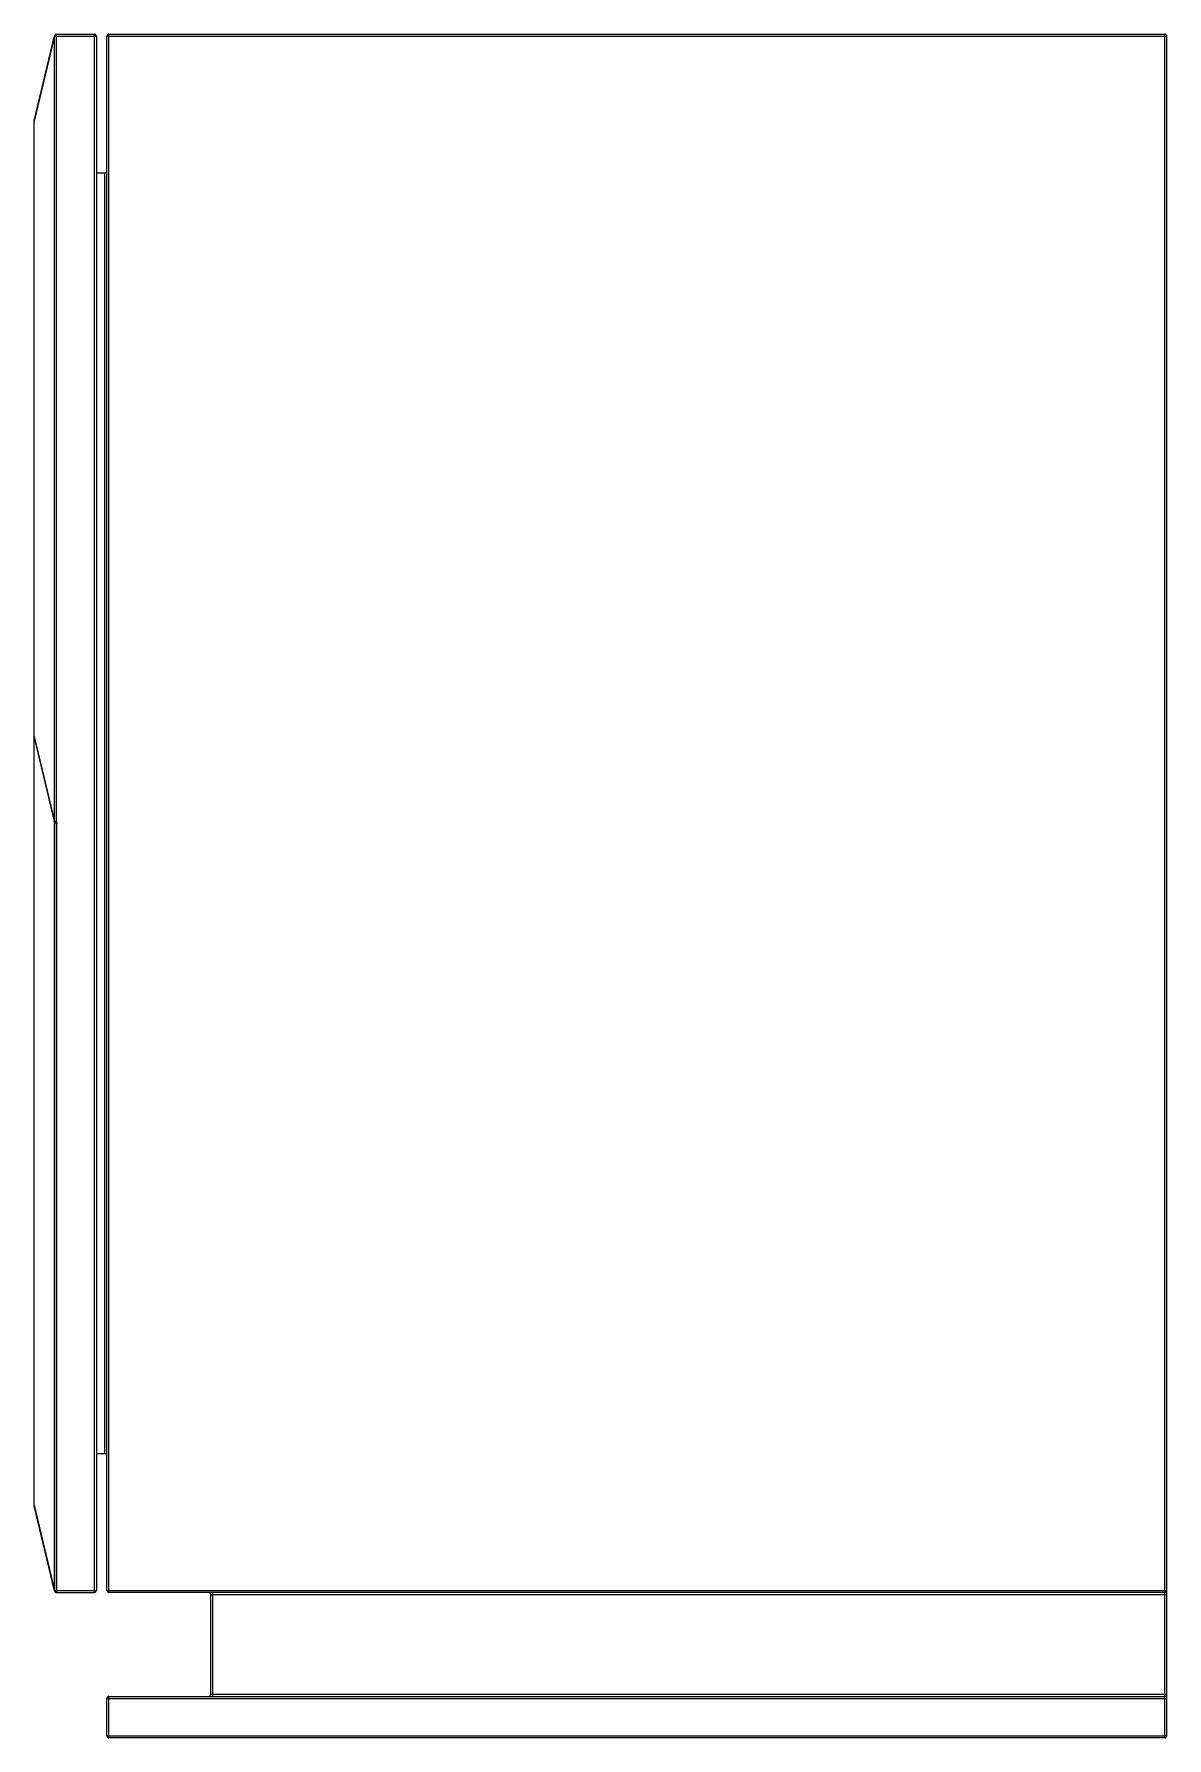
# Model space of a CAD drawing. Header units: millimetres. Extents: x -290 to 255, y 0 to 820.
import ezdxf

# ---------------------------------------------------------------- set-up
doc = ezdxf.new("R2010")
doc.units = ezdxf.units.MM

msp = doc.modelspace()

# ---------------------------------------------------------------- linework, layer by layer
at = {"color": 7, "linetype": 'Continuous', "lineweight": 15}
for p, q in [((-289.97, 778.29), (-280.18, 819.23)), ((-280.18, 819), (-289.97, 778.06)), ((-280.18, 819.23), (-279.21, 819)), ((-280.18, 441), (-280.18, 819)), ((-280.18, 819), (-260, 819)), ((-279.21, 441), (-279.21, 820)), ((-279.21, 820), (-261, 820)), ((-261, 70), (-261, 820)), ((-260, 819), (-260, 71)), ((-255, 819), (255, 819)), ((-255, 71), (-255, 819)), ((-254, 70), (-254, 820)), ((-254, 820), (254, 820)), ((254, 0), (254, 820)), ((255, 1), (255, 819)), ((-290, 111.94), (-289.97, 778.06)), ((-260, 753.18), (-256, 753.18)), ((-256, 136.82), (-256, 753.18)), ((-290, 481.47), (-280.18, 440.53)), ((-289.97, 481.94), (-280.18, 441)), ((-289.97, 481.71), (-280, 440)), ((-280.18, 441), (-279.21, 441)), ((-280.18, 440.77), (-279.21, 441)), ((-280.18, 71), (-280.18, 440.53)), ((-279, 440.12), (-280, 440)), ((-280, 71), (-280, 440)), ((-279.21, 441), (-279, 440.12)), ((-279, 70), (-279, 440.12)), ((-260, 136.82), (-256, 136.82)), ((-289.97, 111.94), (-280.18, 71)), ((-280.18, 70.77), (-289.97, 111.71)), ((-280.18, 71), (-260, 71)), ((-279.21, 70), (-261, 70)), ((-255, 71), (255, 71)), ((254, 70), (-254, 70)), ((-205, 69), (255, 69)), ((-205, 21), (-205, 69)), ((-204, 20), (-204, 70)), ((-255, 1), (-255, 19)), ((-255, 19), (255, 19)), ((-254, 0), (-254, 20)), ((-254, 20), (254, 20)), ((-205, 21), (255, 21)), ((-255, 1), (255, 1)), ((254, 0), (-254, 0))]:
    msp.add_line(p, q, dxfattribs=at)
at = {"color": 8, "linetype": 'Continuous', "lineweight": 15}
msp.add_line((-279.21, 70.02), (-279.21, 70), dxfattribs=at)
at = {"color": 7, "linetype": 'Continuous', "lineweight": 15, "flags": 128}
msp.add_lwpolyline([(-289.97, 481.71), (-289.98, 481.73), (-289.98, 481.65), (-289.97, 481.47)], dxfattribs=at)
at = {"color": 7, "linetype": 'Continuous', "lineweight": 15}
for centre, radius, start, end in [((-254, 819), 1, 90, 180), ((254, 819), 1, 0, 90), ((-279.69, 819.12), 0.511, 166.84199, 193.15801), ((-279.21, 819), 1, 90, 166.55227), ((-261, 819), 1, 0, 90), ((-289, 778.06), 1, 166.55227, 180), ((-289.48, 778.18), 0.511, 166.84199, 193.15801), ((-256, 754.18), 1, 270, 360), ((-289, 481.94), 1, 180, 193.44773), ((-289.48, 481.82), 0.511, 166.84199, 193.15801), ((-284.71, 440.17), 4.54, 4.5924, 13.52216), ((-279.69, 440.88), 0.511, 166.84199, 193.15801), ((-281, 439.88), 1, 360, 13.44773), ((-256, 135.82), 1, 360, 90), ((-289, 111.94), 1, 180, 193.44773), ((-289.48, 111.82), 0.511, 166.84199, 193.15801), ((-279.69, 70.88), 0.511, 166.84199, 193.15801), ((-279.2, 70.99), 0.987, 179.21475, 269.19261), ((-279.21, 71), 1, 193.44773, 270), ((-279, 71), 1, 180, 270), ((-261, 71), 1, 270, 360), ((-254, 71), 1, 180, 270), ((-206, 69), 1, 0, 90), ((254, 71), 1, 270, 360), ((-254, 19), 1, 90, 180), ((-206, 21), 1, 270, 0), ((254, 19), 1, 0, 90), ((-254, 1), 1, 180, 270), ((254, 1), 1, 270, 0)]:
    msp.add_arc(centre, radius, start, end, dxfattribs=at)

doc.saveas('drawing.dxf')
